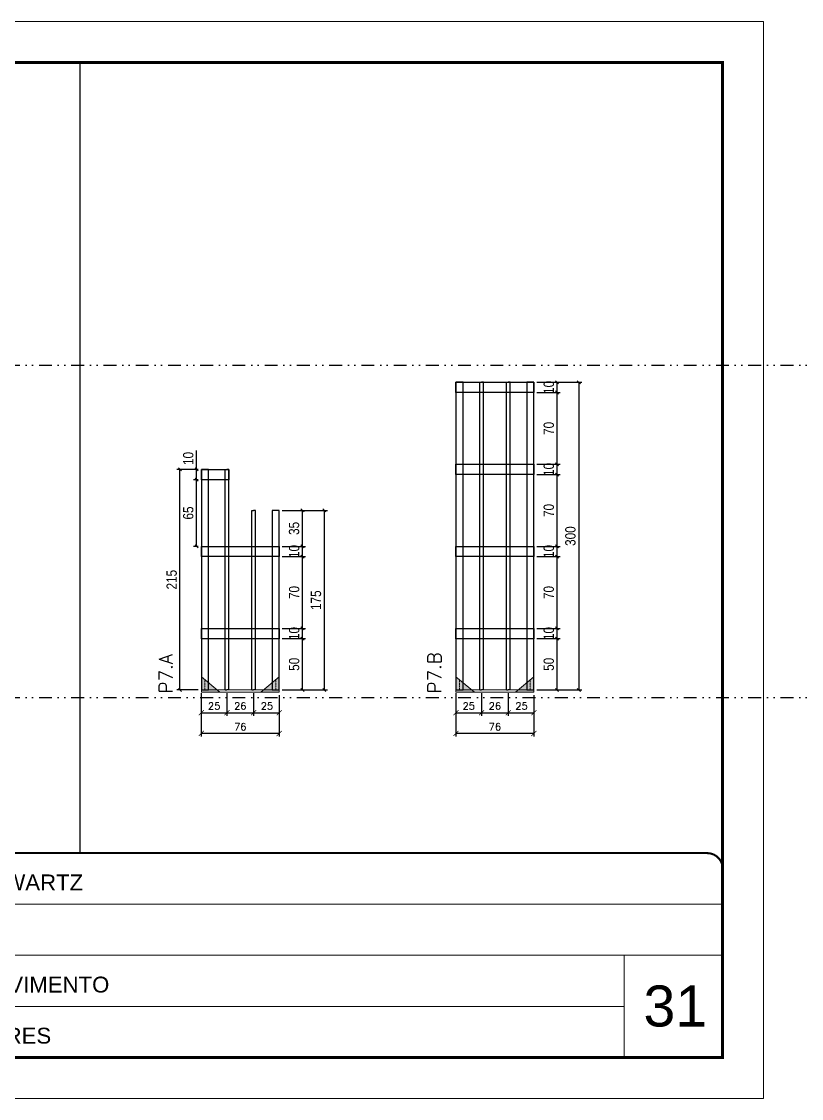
# Model space of a CAD drawing. Extents: x 13770 to 23315, y 867 to 16997.
# Drawn here: x 18344 to 19105, y 7758 to 8808 of the extents above; entities that cross this region are included whole.
import ezdxf

# ---------------------------------------------------------------- set-up
doc = ezdxf.new("R2010")
doc.units = 0
for name, pattern in [('CONTINUO', [0]), ('DASHED', [0.75, 0.5, -0.25]), ('DIVIDE2', [0.625, 0.25, -0.125, 0, -0.125, 0, -0.125]), ('HIDDEN', [0.375, 0.25, -0.125])]:
    doc.linetypes.add(name, pattern=pattern)
for name, color, linetype, lineweight in [('CARIMBO', 255, 'Continuous', 9), ('Folhas', 255, 'Continuous', 9), ('Madeira', 126, 'Continuous', 18), ('Sarr 2.2x7', 40, 'Continuous', 9), ('SARRAFO DE PRESSAO', 251, 'DASHED', 9), ('Texto Seção', 7, 'Continuous', 15)]:
    doc.layers.add(name, color=color, linetype=linetype, lineweight=lineweight)
for name, color, linetype in [('COTA', 241, 'Continuous'), ('Nível', 160, 'Continuous'), ('SARR_2.2x10', 60, 'Continuous'), ('SARR_3.5x7', 81, 'Continuous'), ('SARR_7x7', 40, 'Continuous'), ('Texto Nível', 251, 'Continuous')]:
    doc.layers.add(name, color=color, linetype=linetype)
doc.styles.add('ARIAL', font='arial.ttf')
doc.styles.add('COTA TECNICA', font='techl___.ttf', dxfattribs={"height": 10})
doc.styles.add('REGUA-120', font='ROMANS.shx', dxfattribs={"height": 15})
doc.styles.add('ROMANS', font='romans.shx')
doc.styles.add('Tecnologia', font='')
doc.styles.get('Tecnologia').set_extended_font_data('Forgotten Futurist')
doc.dimstyles.new('Cota Paínel', dxfattribs={"dimtxt": 7, "dimasz": 5, "dimexe": 3, "dimexo": 3, "dimgap": 3, "dimtad": 1, "dimdec": 1, "dimzin": 12, "dimdsep": 46, "dimtxsty": 'ROMANS', "dimblk": 'ARCHTICK', "dimcen": 0, "dimclrd": 4, "dimclre": 4, "dimclrt": 1, "dimadec": 1, "dimazin": 3, "dimtfac": 1, "dimtdec": 1, "dimtmove": 0, "dimatfit": 3, "dimldrblk": 'OBLIQUE', "dimfxl": 1, "dimtolj": 1, "dimtzin": 12, "dimarcsym": 0})
doc.dimstyles.new('PAINEL', dxfattribs={"dimtxt": 10, "dimasz": 3, "dimexe": 3, "dimexo": 3, "dimgap": 3, "dimtad": 1, "dimdec": 1, "dimzin": 12, "dimdsep": 46, "dimtxsty": 'COTA TECNICA', "dimblk1": 'OBLIQUE', "dimblk2": 'OBLIQUE', "dimsah": 1, "dimcen": 0.9, "dimclrd": 4, "dimclre": 4, "dimclrt": 240, "dimadec": 1, "dimazin": 3, "dimtfac": 1, "dimtdec": 1, "dimtmove": 0, "dimatfit": 3, "dimfxl": 1, "dimtolj": 1, "dimtzin": 12, "dimarcsym": 0})

# ---------------------------------------------------------------- blocks, each defined once
blk = doc.blocks.new('9999999999')
at = {"color": 30, "linetype": 'CONTINUO'}
for p, q in [((98564.6, 34230.2), (98564.6, 34429.4)), ((98564.6, 34379.6), (99584, 34379.6)), ((98564.6, 34329.8), (99488, 34329.8)), ((99584, 34329.8), (99488, 34329.8)), ((99488, 34329.8), (99488, 34230.2)), ((98564.6, 34280), (99488, 34280))]:
    blk.add_line(p, q, dxfattribs=at)
at = {"color": 30, "linetype": 'CONTINUO', "const_width": 2}
blk.add_lwpolyline([(99584, 34230.2), (99584, 34414.4, 0.414214), (99569, 34429.4), (98229, 34429.4, 0.414214), (98214, 34414.4), (98214, 34245.2, 0.414214), (98229, 34230.2), (99584, 34230.2)], format="xyb", dxfattribs=at)
at = {"layer": 'Folhas'}
blk.add_lwpolyline([(98139, 34190.2), (99624, 34190.2), (99624, 35240.2), (98139, 35240.2)], close=True, dxfattribs=at)
at = {"layer": 'Folhas', "color": 30, "const_width": 3}
blk.add_lwpolyline([(98214, 34230.2), (99584, 34230.2), (99584, 35200.2), (98214, 35200.2)], close=True, dxfattribs=at)
at = {"color": 7, "linetype": 'Continuous', "ltscale": 5, "style": 'ARIAL'}
for s, height, p in [('SCHWARTZ', 15.48, (98837.7, 34393.1)), ('GWT', 15.48, (98837.7, 34343.3)), ('2°PAVIMENTO', 15.483, (98837.7, 34293.5)), ('NOVA SISTEMAS CONSTRUTIVOS', 11.059, (98263.2, 34267.2)), ('PILARES', 15.48, (98837.7, 34243.7))]:
    blk.add_text(s, height=height, dxfattribs=at).set_placement(p)
at = {"layer": 'Folhas', "color": 7, "style": 'Tecnologia', "width": 1.5}
for s, p in [('CLIENTE:', (98573.7, 34397.2)), ('OBRA:', (98573.7, 34347.3)), ('PAVIMENTO:', (98573.7, 34297.5)), ('PROJETO:', (98573.7, 34247.7))]:
    blk.add_text(s, height=14, dxfattribs=at).set_placement(p)
blk = doc.blocks.new('_ArchTick')
at = {"color": 0, "linetype": 'ByBlock', "const_width": 0.15}
blk.add_lwpolyline([(-0.5, -0.5), (0.5, 0.5)], dxfattribs=at)
blk = doc.blocks.new('*D1066')
at = {"layer": 'COTA', "color": 4, "lineweight": -2, "transparency": 16777216}
for p, q in [((18519.5, 8138.6), (18519.5, 8111.4)), ((18595.5, 8138.6), (18595.5, 8111.4)), ((18595.5, 8114.4), (18519.5, 8114.4))]:
    blk.add_line(p, q, dxfattribs=at)
at = {"layer": 'Defpoints', "color": 0, "transparency": 16777216}
for p in [(18519.5, 8141.6), (18595.5, 8141.6), (18519.5, 8114.4)]:
    blk.add_point(p, dxfattribs=at)
at = {"layer": 'COTA', "color": 4, "lineweight": -2, "transparency": 16777216, "xscale": 5, "yscale": 5, "zscale": 5, "rotation": 180}
blk.add_blockref('_ArchTick', (18519.5, 8114.4), dxfattribs=at)
at = {"layer": 'COTA', "color": 4, "lineweight": -2, "transparency": 16777216, "xscale": 5, "yscale": 5, "zscale": 5}
blk.add_blockref('_ArchTick', (18595.5, 8114.4), dxfattribs=at)
at = {"layer": 'COTA', "color": 1, "transparency": 16777216, "insert": (18557.5, 8120.9), "char_height": 7, "attachment_point": 5, "style": 'ROMANS'}
blk.add_mtext('\\A1;76', dxfattribs=at)
blk = doc.blocks.new('_Oblique')
at = {"color": 0, "linetype": 'ByBlock', "lineweight": -2}
blk.add_line((-0.5, -0.5), (0.5, 0.5), dxfattribs=at)
blk = doc.blocks.new('*D1067')
at = {"layer": 'COTA', "color": 4, "lineweight": -2, "transparency": 16777216}
for p, q in [((18570.5, 8153.8), (18570.5, 8131.6)), ((18595.5, 8151.6), (18595.5, 8131.6)), ((18570.5, 8134.6), (18595.5, 8134.6))]:
    blk.add_line(p, q, dxfattribs=at)
at = {"layer": 'Defpoints', "color": 0, "transparency": 16777216}
for p in [(18570.5, 8156.8), (18595.5, 8154.6), (18595.5, 8134.6)]:
    blk.add_point(p, dxfattribs=at)
at = {"layer": 'COTA', "color": 4, "lineweight": -2, "transparency": 16777216, "xscale": 5, "yscale": 5, "zscale": 5, "rotation": 180}
blk.add_blockref('_ArchTick', (18570.5, 8134.6), dxfattribs=at)
at = {"layer": 'COTA', "color": 4, "lineweight": -2, "transparency": 16777216, "xscale": 5, "yscale": 5, "zscale": 5}
blk.add_blockref('_ArchTick', (18595.5, 8134.6), dxfattribs=at)
at = {"layer": 'COTA', "color": 1, "transparency": 16777216, "insert": (18583.5, 8141.1), "char_height": 7, "attachment_point": 5, "style": 'ROMANS'}
blk.add_mtext('\\A1;25', dxfattribs=at)
blk = doc.blocks.new('*D1068')
at = {"layer": 'COTA', "color": 4, "lineweight": -2, "transparency": 16777216}
for p, q in [((18519.5, 8153.8), (18519.5, 8131.6)), ((18544.5, 8153.8), (18544.5, 8131.6)), ((18519.5, 8134.6), (18544.5, 8134.6))]:
    blk.add_line(p, q, dxfattribs=at)
at = {"layer": 'Defpoints', "color": 0, "transparency": 16777216}
for p in [(18519.5, 8156.8), (18544.5, 8156.8), (18544.5, 8134.6)]:
    blk.add_point(p, dxfattribs=at)
at = {"layer": 'COTA', "color": 4, "lineweight": -2, "transparency": 16777216, "xscale": 5, "yscale": 5, "zscale": 5, "rotation": 180}
blk.add_blockref('_ArchTick', (18519.5, 8134.6), dxfattribs=at)
at = {"layer": 'COTA', "color": 4, "lineweight": -2, "transparency": 16777216, "xscale": 5, "yscale": 5, "zscale": 5}
blk.add_blockref('_ArchTick', (18544.5, 8134.6), dxfattribs=at)
at = {"layer": 'COTA', "color": 1, "transparency": 16777216, "insert": (18532, 8141.1), "char_height": 7, "attachment_point": 5, "style": 'ROMANS'}
blk.add_mtext('\\A1;25', dxfattribs=at)
blk = doc.blocks.new('*D1069')
at = {"layer": 'COTA', "color": 4, "lineweight": -2, "transparency": 16777216}
for p, q in [((18544.5, 8153.8), (18544.5, 8131.6)), ((18570.5, 8153.8), (18570.5, 8131.6)), ((18544.5, 8134.6), (18570.5, 8134.6))]:
    blk.add_line(p, q, dxfattribs=at)
at = {"layer": 'Defpoints', "color": 0, "transparency": 16777216}
for p in [(18544.5, 8156.8), (18570.5, 8156.8), (18570.5, 8134.6)]:
    blk.add_point(p, dxfattribs=at)
at = {"layer": 'COTA', "color": 4, "lineweight": -2, "transparency": 16777216, "xscale": 5, "yscale": 5, "zscale": 5, "rotation": 180}
blk.add_blockref('_ArchTick', (18544.5, 8134.6), dxfattribs=at)
at = {"layer": 'COTA', "color": 4, "lineweight": -2, "transparency": 16777216, "xscale": 5, "yscale": 5, "zscale": 5}
blk.add_blockref('_ArchTick', (18570.5, 8134.6), dxfattribs=at)
at = {"layer": 'COTA', "color": 1, "transparency": 16777216, "insert": (18557.5, 8141.1), "char_height": 7, "attachment_point": 5, "style": 'ROMANS'}
blk.add_mtext('\\A1;26', dxfattribs=at)
blk = doc.blocks.new('*D1070')
at = {"layer": 'COTA', "color": 4, "lineweight": -2, "transparency": 16777216}
for p, q in [((18598.5, 8206.8), (18621.2, 8206.8)), ((18618.2, 8156.8), (18618.2, 8206.8)), ((18598.5, 8156.8), (18621.2, 8156.8))]:
    blk.add_line(p, q, dxfattribs=at)
at = {"layer": 'Defpoints', "color": 0, "transparency": 16777216}
for p in [(18595.5, 8206.8), (18618.2, 8206.8), (18595.5, 8156.8)]:
    blk.add_point(p, dxfattribs=at)
at = {"layer": 'COTA', "color": 4, "lineweight": -2, "transparency": 16777216, "xscale": 3, "yscale": 3, "zscale": 3}
for p, rotation in [((18618.2, 8206.8), 90), ((18618.2, 8156.8), 270)]:
    blk.add_blockref('_Oblique', p, dxfattribs=dict(at, rotation=rotation))
at = {"layer": 'COTA', "color": 240, "transparency": 16777216, "insert": (18610.1, 8181.8), "char_height": 10, "attachment_point": 5, "rotation": 90, "style": 'COTA TECNICA'}
blk.add_mtext('\\A1;50', dxfattribs=at)
blk = doc.blocks.new('*D1071')
at = {"layer": 'COTA', "color": 4, "lineweight": -2, "transparency": 16777216}
for p, q in [((18598.5, 8216.8), (18621.2, 8216.8)), ((18618.2, 8206.8), (18618.2, 8216.8)), ((18598.5, 8206.8), (18621.2, 8206.8))]:
    blk.add_line(p, q, dxfattribs=at)
at = {"layer": 'Defpoints', "color": 0, "transparency": 16777216}
for p in [(18595.5, 8216.8), (18618.2, 8216.8), (18595.5, 8206.8)]:
    blk.add_point(p, dxfattribs=at)
at = {"layer": 'COTA', "color": 4, "lineweight": -2, "transparency": 16777216, "xscale": 3, "yscale": 3, "zscale": 3}
for p, rotation in [((18618.2, 8216.8), 90), ((18618.2, 8206.8), 270)]:
    blk.add_blockref('_Oblique', p, dxfattribs=dict(at, rotation=rotation))
at = {"layer": 'COTA', "color": 240, "transparency": 16777216, "insert": (18610.1, 8211.8), "char_height": 10, "attachment_point": 5, "rotation": 90, "style": 'COTA TECNICA'}
blk.add_mtext('\\A1;10', dxfattribs=at)
blk = doc.blocks.new('*D1072')
at = {"layer": 'COTA', "color": 4, "lineweight": -2, "transparency": 16777216}
for p, q in [((18598.5, 8286.8), (18621.2, 8286.8)), ((18618.2, 8216.8), (18618.2, 8286.8)), ((18598.5, 8216.8), (18621.2, 8216.8))]:
    blk.add_line(p, q, dxfattribs=at)
at = {"layer": 'Defpoints', "color": 0, "transparency": 16777216}
for p in [(18595.5, 8286.8), (18618.2, 8286.8), (18595.5, 8216.8)]:
    blk.add_point(p, dxfattribs=at)
at = {"layer": 'COTA', "color": 4, "lineweight": -2, "transparency": 16777216, "xscale": 3, "yscale": 3, "zscale": 3}
for p, rotation in [((18618.2, 8286.8), 90), ((18618.2, 8216.8), 270)]:
    blk.add_blockref('_Oblique', p, dxfattribs=dict(at, rotation=rotation))
at = {"layer": 'COTA', "color": 240, "transparency": 16777216, "insert": (18610.1, 8251.8), "char_height": 10, "attachment_point": 5, "rotation": 90, "style": 'COTA TECNICA'}
blk.add_mtext('\\A1;70', dxfattribs=at)
blk = doc.blocks.new('*D1073')
at = {"layer": 'COTA', "color": 4, "lineweight": -2, "transparency": 16777216}
for p, q in [((18598.5, 8296.8), (18621.2, 8296.8)), ((18618.2, 8286.8), (18618.2, 8296.8)), ((18598.5, 8286.8), (18621.2, 8286.8))]:
    blk.add_line(p, q, dxfattribs=at)
at = {"layer": 'Defpoints', "color": 0, "transparency": 16777216}
for p in [(18595.5, 8296.8), (18618.2, 8296.8), (18595.5, 8286.8)]:
    blk.add_point(p, dxfattribs=at)
at = {"layer": 'COTA', "color": 4, "lineweight": -2, "transparency": 16777216, "xscale": 3, "yscale": 3, "zscale": 3}
for p, rotation in [((18618.2, 8296.8), 90), ((18618.2, 8286.8), 270)]:
    blk.add_blockref('_Oblique', p, dxfattribs=dict(at, rotation=rotation))
at = {"layer": 'COTA', "color": 240, "transparency": 16777216, "insert": (18610.1, 8291.8), "char_height": 10, "attachment_point": 5, "rotation": 90, "style": 'COTA TECNICA'}
blk.add_mtext('\\A1;10', dxfattribs=at)
blk = doc.blocks.new('*D1076')
at = {"layer": 'COTA', "color": 4, "lineweight": -2, "transparency": 16777216}
for p, q in [((18598.5, 8331.8), (18642.5, 8331.8)), ((18639.5, 8331.8), (18639.5, 8156.8)), ((18598.5, 8156.8), (18642.5, 8156.8))]:
    blk.add_line(p, q, dxfattribs=at)
at = {"layer": 'Defpoints', "color": 0, "transparency": 16777216}
for p in [(18595.5, 8331.8), (18595.5, 8156.8), (18639.5, 8156.8)]:
    blk.add_point(p, dxfattribs=at)
at = {"layer": 'COTA', "color": 4, "lineweight": -2, "transparency": 16777216, "xscale": 3, "yscale": 3, "zscale": 3}
for p, rotation in [((18639.5, 8331.8), 90), ((18639.5, 8156.8), 270)]:
    blk.add_blockref('_Oblique', p, dxfattribs=dict(at, rotation=rotation))
at = {"layer": 'COTA', "color": 240, "transparency": 16777216, "insert": (18631.4, 8244.3), "char_height": 10, "attachment_point": 5, "rotation": 90, "style": 'COTA TECNICA'}
blk.add_mtext('\\A1;175', dxfattribs=at)
blk = doc.blocks.new('*D1077')
at = {"layer": 'COTA', "color": 4, "lineweight": -2, "transparency": 16777216}
for p, q in [((18516.5, 8371.8), (18495.7, 8371.8)), ((18498.7, 8156.8), (18498.7, 8371.8)), ((18516.5, 8156.8), (18495.7, 8156.8))]:
    blk.add_line(p, q, dxfattribs=at)
at = {"layer": 'Defpoints', "color": 0, "transparency": 16777216}
for p in [(18498.7, 8371.8), (18519.5, 8371.8), (18519.5, 8156.8)]:
    blk.add_point(p, dxfattribs=at)
at = {"layer": 'COTA', "color": 4, "lineweight": -2, "transparency": 16777216, "xscale": 3, "yscale": 3, "zscale": 3}
for p, rotation in [((18498.7, 8371.8), 90), ((18498.7, 8156.8), 270)]:
    blk.add_blockref('_Oblique', p, dxfattribs=dict(at, rotation=rotation))
at = {"layer": 'COTA', "color": 240, "transparency": 16777216, "insert": (18490.6, 8264.3), "char_height": 10, "attachment_point": 5, "rotation": 90, "style": 'COTA TECNICA'}
blk.add_mtext('\\A1;215', dxfattribs=at)
blk = doc.blocks.new('*D1080')
at = {"layer": 'COTA', "color": 4, "lineweight": -2, "transparency": 16777216}
for p, q in [((18516.5, 8361.8), (18511.9, 8361.8)), ((18514.9, 8296.8), (18514.9, 8361.8)), ((18516.5, 8296.8), (18511.9, 8296.8))]:
    blk.add_line(p, q, dxfattribs=at)
at = {"layer": 'Defpoints', "color": 0, "transparency": 16777216}
for p in [(18514.9, 8361.8), (18519.5, 8361.8), (18519.5, 8296.8)]:
    blk.add_point(p, dxfattribs=at)
at = {"layer": 'COTA', "color": 4, "lineweight": -2, "transparency": 16777216, "xscale": 3, "yscale": 3, "zscale": 3}
for p, rotation in [((18514.9, 8361.8), 90), ((18514.9, 8296.8), 270)]:
    blk.add_blockref('_Oblique', p, dxfattribs=dict(at, rotation=rotation))
at = {"layer": 'COTA', "color": 240, "transparency": 16777216, "insert": (18506.8, 8329.3), "char_height": 10, "attachment_point": 5, "rotation": 90, "style": 'COTA TECNICA'}
blk.add_mtext('\\A1;65', dxfattribs=at)
blk = doc.blocks.new('*D1081')
at = {"layer": 'COTA', "color": 4, "lineweight": -2, "transparency": 16777216}
for p, q in [((18514.9, 8371.8), (18514.9, 8390.2)), ((18516.5, 8371.8), (18511.9, 8371.8)), ((18514.9, 8361.8), (18514.9, 8371.8)), ((18516.5, 8361.8), (18511.9, 8361.8))]:
    blk.add_line(p, q, dxfattribs=at)
at = {"layer": 'Defpoints', "color": 0, "transparency": 16777216}
for p in [(18514.9, 8371.8), (18519.5, 8371.8), (18519.5, 8361.8)]:
    blk.add_point(p, dxfattribs=at)
at = {"layer": 'COTA', "color": 4, "lineweight": -2, "transparency": 16777216, "xscale": 3, "yscale": 3, "zscale": 3}
for p, rotation in [((18514.9, 8371.8), 90), ((18514.9, 8361.8), 270)]:
    blk.add_blockref('_Oblique', p, dxfattribs=dict(at, rotation=rotation))
at = {"layer": 'COTA', "color": 240, "transparency": 16777216, "insert": (18506.8, 8382.5), "char_height": 10, "attachment_point": 5, "rotation": 90, "style": 'COTA TECNICA'}
blk.add_mtext('\\A1;10', dxfattribs=at)
blk = doc.blocks.new('*D1082')
at = {"layer": 'COTA', "color": 4, "lineweight": -2, "transparency": 16777216}
for p, q in [((18598.5, 8331.8), (18621.2, 8331.8)), ((18618.2, 8296.8), (18618.2, 8331.8)), ((18598.5, 8296.8), (18621.2, 8296.8))]:
    blk.add_line(p, q, dxfattribs=at)
at = {"layer": 'Defpoints', "color": 0, "transparency": 16777216}
for p in [(18595.5, 8331.8), (18618.2, 8331.8), (18595.5, 8296.8)]:
    blk.add_point(p, dxfattribs=at)
at = {"layer": 'COTA', "color": 4, "lineweight": -2, "transparency": 16777216, "xscale": 3, "yscale": 3, "zscale": 3}
for p, rotation in [((18618.2, 8331.8), 90), ((18618.2, 8296.8), 270)]:
    blk.add_blockref('_Oblique', p, dxfattribs=dict(at, rotation=rotation))
at = {"layer": 'COTA', "color": 240, "transparency": 16777216, "insert": (18610, 8314.3), "char_height": 10, "attachment_point": 5, "rotation": 90, "style": 'COTA TECNICA'}
blk.add_mtext('\\A1;35', dxfattribs=at)
blk = doc.blocks.new('*D1083')
at = {"layer": 'COTA', "color": 4, "lineweight": -2, "transparency": 16777216}
for p, q in [((18767.9, 8138.6), (18767.9, 8111.4)), ((18843.9, 8138.6), (18843.9, 8111.4)), ((18843.9, 8114.4), (18767.9, 8114.4))]:
    blk.add_line(p, q, dxfattribs=at)
at = {"layer": 'Defpoints', "color": 0, "transparency": 16777216}
for p in [(18767.9, 8141.6), (18843.9, 8141.6), (18767.9, 8114.4)]:
    blk.add_point(p, dxfattribs=at)
at = {"layer": 'COTA', "color": 4, "lineweight": -2, "transparency": 16777216, "xscale": 5, "yscale": 5, "zscale": 5, "rotation": 180}
blk.add_blockref('_ArchTick', (18767.9, 8114.4), dxfattribs=at)
at = {"layer": 'COTA', "color": 4, "lineweight": -2, "transparency": 16777216, "xscale": 5, "yscale": 5, "zscale": 5}
blk.add_blockref('_ArchTick', (18843.9, 8114.4), dxfattribs=at)
at = {"layer": 'COTA', "color": 1, "transparency": 16777216, "insert": (18805.9, 8120.9), "char_height": 7, "attachment_point": 5, "style": 'ROMANS'}
blk.add_mtext('\\A1;76', dxfattribs=at)
blk = doc.blocks.new('*D1084')
at = {"layer": 'COTA', "color": 4, "lineweight": -2, "transparency": 16777216}
for p, q in [((18818.9, 8153.8), (18818.9, 8131.6)), ((18843.9, 8151.6), (18843.9, 8131.6)), ((18818.9, 8134.6), (18843.9, 8134.6))]:
    blk.add_line(p, q, dxfattribs=at)
at = {"layer": 'Defpoints', "color": 0, "transparency": 16777216}
for p in [(18818.9, 8156.8), (18843.9, 8154.6), (18843.9, 8134.6)]:
    blk.add_point(p, dxfattribs=at)
at = {"layer": 'COTA', "color": 4, "lineweight": -2, "transparency": 16777216, "xscale": 5, "yscale": 5, "zscale": 5, "rotation": 180}
blk.add_blockref('_ArchTick', (18818.9, 8134.6), dxfattribs=at)
at = {"layer": 'COTA', "color": 4, "lineweight": -2, "transparency": 16777216, "xscale": 5, "yscale": 5, "zscale": 5}
blk.add_blockref('_ArchTick', (18843.9, 8134.6), dxfattribs=at)
at = {"layer": 'COTA', "color": 1, "transparency": 16777216, "insert": (18831.9, 8141.1), "char_height": 7, "attachment_point": 5, "style": 'ROMANS'}
blk.add_mtext('\\A1;25', dxfattribs=at)
blk = doc.blocks.new('*D1085')
at = {"layer": 'COTA', "color": 4, "lineweight": -2, "transparency": 16777216}
for p, q in [((18767.9, 8153.8), (18767.9, 8131.6)), ((18792.9, 8153.8), (18792.9, 8131.6)), ((18767.9, 8134.6), (18792.9, 8134.6))]:
    blk.add_line(p, q, dxfattribs=at)
at = {"layer": 'Defpoints', "color": 0, "transparency": 16777216}
for p in [(18767.9, 8156.8), (18792.9, 8156.8), (18792.9, 8134.6)]:
    blk.add_point(p, dxfattribs=at)
at = {"layer": 'COTA', "color": 4, "lineweight": -2, "transparency": 16777216, "xscale": 5, "yscale": 5, "zscale": 5, "rotation": 180}
blk.add_blockref('_ArchTick', (18767.9, 8134.6), dxfattribs=at)
at = {"layer": 'COTA', "color": 4, "lineweight": -2, "transparency": 16777216, "xscale": 5, "yscale": 5, "zscale": 5}
blk.add_blockref('_ArchTick', (18792.9, 8134.6), dxfattribs=at)
at = {"layer": 'COTA', "color": 1, "transparency": 16777216, "insert": (18780.4, 8141.1), "char_height": 7, "attachment_point": 5, "style": 'ROMANS'}
blk.add_mtext('\\A1;25', dxfattribs=at)
blk = doc.blocks.new('*D1086')
at = {"layer": 'COTA', "color": 4, "lineweight": -2, "transparency": 16777216}
for p, q in [((18792.9, 8153.8), (18792.9, 8131.6)), ((18818.9, 8153.8), (18818.9, 8131.6)), ((18792.9, 8134.6), (18818.9, 8134.6))]:
    blk.add_line(p, q, dxfattribs=at)
at = {"layer": 'Defpoints', "color": 0, "transparency": 16777216}
for p in [(18792.9, 8156.8), (18818.9, 8156.8), (18818.9, 8134.6)]:
    blk.add_point(p, dxfattribs=at)
at = {"layer": 'COTA', "color": 4, "lineweight": -2, "transparency": 16777216, "xscale": 5, "yscale": 5, "zscale": 5, "rotation": 180}
blk.add_blockref('_ArchTick', (18792.9, 8134.6), dxfattribs=at)
at = {"layer": 'COTA', "color": 4, "lineweight": -2, "transparency": 16777216, "xscale": 5, "yscale": 5, "zscale": 5}
blk.add_blockref('_ArchTick', (18818.9, 8134.6), dxfattribs=at)
at = {"layer": 'COTA', "color": 1, "transparency": 16777216, "insert": (18805.9, 8141.1), "char_height": 7, "attachment_point": 5, "style": 'ROMANS'}
blk.add_mtext('\\A1;26', dxfattribs=at)
blk = doc.blocks.new('*D1087')
at = {"layer": 'COTA', "color": 4, "lineweight": -2, "transparency": 16777216}
for p, q in [((18846.9, 8206.8), (18869.6, 8206.8)), ((18866.6, 8156.8), (18866.6, 8206.8)), ((18846.9, 8156.8), (18869.6, 8156.8))]:
    blk.add_line(p, q, dxfattribs=at)
at = {"layer": 'Defpoints', "color": 0, "transparency": 16777216}
for p in [(18843.9, 8206.8), (18866.6, 8206.8), (18843.9, 8156.8)]:
    blk.add_point(p, dxfattribs=at)
at = {"layer": 'COTA', "color": 4, "lineweight": -2, "transparency": 16777216, "xscale": 3, "yscale": 3, "zscale": 3}
for p, rotation in [((18866.6, 8206.8), 90), ((18866.6, 8156.8), 270)]:
    blk.add_blockref('_Oblique', p, dxfattribs=dict(at, rotation=rotation))
at = {"layer": 'COTA', "color": 240, "transparency": 16777216, "insert": (18858.5, 8181.8), "char_height": 10, "attachment_point": 5, "rotation": 90, "style": 'COTA TECNICA'}
blk.add_mtext('\\A1;50', dxfattribs=at)
blk = doc.blocks.new('*D1088')
at = {"layer": 'COTA', "color": 4, "lineweight": -2, "transparency": 16777216}
for p, q in [((18846.9, 8216.8), (18869.6, 8216.8)), ((18866.6, 8206.8), (18866.6, 8216.8)), ((18846.9, 8206.8), (18869.6, 8206.8))]:
    blk.add_line(p, q, dxfattribs=at)
at = {"layer": 'Defpoints', "color": 0, "transparency": 16777216}
for p in [(18843.9, 8216.8), (18866.6, 8216.8), (18843.9, 8206.8)]:
    blk.add_point(p, dxfattribs=at)
at = {"layer": 'COTA', "color": 4, "lineweight": -2, "transparency": 16777216, "xscale": 3, "yscale": 3, "zscale": 3}
for p, rotation in [((18866.6, 8216.8), 90), ((18866.6, 8206.8), 270)]:
    blk.add_blockref('_Oblique', p, dxfattribs=dict(at, rotation=rotation))
at = {"layer": 'COTA', "color": 240, "transparency": 16777216, "insert": (18858.5, 8211.8), "char_height": 10, "attachment_point": 5, "rotation": 90, "style": 'COTA TECNICA'}
blk.add_mtext('\\A1;10', dxfattribs=at)
blk = doc.blocks.new('*D1089')
at = {"layer": 'COTA', "color": 4, "lineweight": -2, "transparency": 16777216}
for p, q in [((18846.9, 8286.8), (18869.6, 8286.8)), ((18866.6, 8216.8), (18866.6, 8286.8)), ((18846.9, 8216.8), (18869.6, 8216.8))]:
    blk.add_line(p, q, dxfattribs=at)
at = {"layer": 'Defpoints', "color": 0, "transparency": 16777216}
for p in [(18843.9, 8286.8), (18866.6, 8286.8), (18843.9, 8216.8)]:
    blk.add_point(p, dxfattribs=at)
at = {"layer": 'COTA', "color": 4, "lineweight": -2, "transparency": 16777216, "xscale": 3, "yscale": 3, "zscale": 3}
for p, rotation in [((18866.6, 8286.8), 90), ((18866.6, 8216.8), 270)]:
    blk.add_blockref('_Oblique', p, dxfattribs=dict(at, rotation=rotation))
at = {"layer": 'COTA', "color": 240, "transparency": 16777216, "insert": (18858.5, 8251.8), "char_height": 10, "attachment_point": 5, "rotation": 90, "style": 'COTA TECNICA'}
blk.add_mtext('\\A1;70', dxfattribs=at)
blk = doc.blocks.new('*D1090')
at = {"layer": 'COTA', "color": 4, "lineweight": -2, "transparency": 16777216}
for p, q in [((18846.9, 8296.8), (18869.6, 8296.8)), ((18866.6, 8286.8), (18866.6, 8296.8)), ((18846.9, 8286.8), (18869.6, 8286.8))]:
    blk.add_line(p, q, dxfattribs=at)
at = {"layer": 'Defpoints', "color": 0, "transparency": 16777216}
for p in [(18843.9, 8296.8), (18866.6, 8296.8), (18843.9, 8286.8)]:
    blk.add_point(p, dxfattribs=at)
at = {"layer": 'COTA', "color": 4, "lineweight": -2, "transparency": 16777216, "xscale": 3, "yscale": 3, "zscale": 3}
for p, rotation in [((18866.6, 8296.8), 90), ((18866.6, 8286.8), 270)]:
    blk.add_blockref('_Oblique', p, dxfattribs=dict(at, rotation=rotation))
at = {"layer": 'COTA', "color": 240, "transparency": 16777216, "insert": (18858.5, 8291.8), "char_height": 10, "attachment_point": 5, "rotation": 90, "style": 'COTA TECNICA'}
blk.add_mtext('\\A1;10', dxfattribs=at)
blk = doc.blocks.new('*D1094')
at = {"layer": 'COTA', "color": 4, "lineweight": -2, "transparency": 16777216}
for p, q in [((18846.9, 8456.8), (18890.8, 8456.8)), ((18887.8, 8456.8), (18887.8, 8156.8)), ((18846.9, 8156.8), (18890.8, 8156.8))]:
    blk.add_line(p, q, dxfattribs=at)
at = {"layer": 'Defpoints', "color": 0, "transparency": 16777216}
for p in [(18843.9, 8456.8), (18843.9, 8156.8), (18887.8, 8156.8)]:
    blk.add_point(p, dxfattribs=at)
at = {"layer": 'COTA', "color": 4, "lineweight": -2, "transparency": 16777216, "xscale": 3, "yscale": 3, "zscale": 3}
for p, rotation in [((18887.8, 8456.8), 90), ((18887.8, 8156.8), 270)]:
    blk.add_blockref('_Oblique', p, dxfattribs=dict(at, rotation=rotation))
at = {"layer": 'COTA', "color": 240, "transparency": 16777216, "insert": (18879.6, 8306.8), "char_height": 10, "attachment_point": 5, "rotation": 90, "style": 'COTA TECNICA'}
blk.add_mtext('\\A1;300', dxfattribs=at)
blk = doc.blocks.new('*D1096')
at = {"layer": 'COTA', "color": 4, "lineweight": -2, "transparency": 16777216}
for p, q in [((18846.9, 8366.8), (18869.6, 8366.8)), ((18866.6, 8296.8), (18866.6, 8366.8)), ((18846.9, 8296.8), (18869.6, 8296.8))]:
    blk.add_line(p, q, dxfattribs=at)
at = {"layer": 'Defpoints', "color": 0, "transparency": 16777216}
for p in [(18843.9, 8366.8), (18866.6, 8366.8), (18843.9, 8296.8)]:
    blk.add_point(p, dxfattribs=at)
at = {"layer": 'COTA', "color": 4, "lineweight": -2, "transparency": 16777216, "xscale": 3, "yscale": 3, "zscale": 3}
for p, rotation in [((18866.6, 8366.8), 90), ((18866.6, 8296.8), 270)]:
    blk.add_blockref('_Oblique', p, dxfattribs=dict(at, rotation=rotation))
at = {"layer": 'COTA', "color": 240, "transparency": 16777216, "insert": (18858.5, 8331.8), "char_height": 10, "attachment_point": 5, "rotation": 90, "style": 'COTA TECNICA'}
blk.add_mtext('\\A1;70', dxfattribs=at)
blk = doc.blocks.new('*D1097')
at = {"layer": 'COTA', "color": 4, "lineweight": -2, "transparency": 16777216}
for p, q in [((18846.9, 8376.8), (18869.6, 8376.8)), ((18866.6, 8366.8), (18866.6, 8376.8)), ((18846.9, 8366.8), (18869.6, 8366.8))]:
    blk.add_line(p, q, dxfattribs=at)
at = {"layer": 'Defpoints', "color": 0, "transparency": 16777216}
for p in [(18843.9, 8376.8), (18866.6, 8376.8), (18843.9, 8366.8)]:
    blk.add_point(p, dxfattribs=at)
at = {"layer": 'COTA', "color": 4, "lineweight": -2, "transparency": 16777216, "xscale": 3, "yscale": 3, "zscale": 3}
for p, rotation in [((18866.6, 8376.8), 90), ((18866.6, 8366.8), 270)]:
    blk.add_blockref('_Oblique', p, dxfattribs=dict(at, rotation=rotation))
at = {"layer": 'COTA', "color": 240, "transparency": 16777216, "insert": (18858.5, 8371.8), "char_height": 10, "attachment_point": 5, "rotation": 90, "style": 'COTA TECNICA'}
blk.add_mtext('\\A1;10', dxfattribs=at)
blk = doc.blocks.new('*D1098')
at = {"layer": 'COTA', "color": 4, "lineweight": -2, "transparency": 16777216}
for p, q in [((18846.9, 8446.8), (18869.6, 8446.8)), ((18866.6, 8376.8), (18866.6, 8446.8)), ((18846.9, 8376.8), (18869.6, 8376.8))]:
    blk.add_line(p, q, dxfattribs=at)
at = {"layer": 'Defpoints', "color": 0, "transparency": 16777216}
for p in [(18843.9, 8446.8), (18866.6, 8446.8), (18843.9, 8376.8)]:
    blk.add_point(p, dxfattribs=at)
at = {"layer": 'COTA', "color": 4, "lineweight": -2, "transparency": 16777216, "xscale": 3, "yscale": 3, "zscale": 3}
for p, rotation in [((18866.6, 8446.8), 90), ((18866.6, 8376.8), 270)]:
    blk.add_blockref('_Oblique', p, dxfattribs=dict(at, rotation=rotation))
at = {"layer": 'COTA', "color": 240, "transparency": 16777216, "insert": (18858.5, 8411.8), "char_height": 10, "attachment_point": 5, "rotation": 90, "style": 'COTA TECNICA'}
blk.add_mtext('\\A1;70', dxfattribs=at)
blk = doc.blocks.new('*D1099')
at = {"layer": 'COTA', "color": 4, "lineweight": -2, "transparency": 16777216}
for p, q in [((18846.9, 8456.8), (18869.6, 8456.8)), ((18866.6, 8446.8), (18866.6, 8456.8)), ((18846.9, 8446.8), (18869.6, 8446.8))]:
    blk.add_line(p, q, dxfattribs=at)
at = {"layer": 'Defpoints', "color": 0, "transparency": 16777216}
for p in [(18843.9, 8456.8), (18866.6, 8456.8), (18843.9, 8446.8)]:
    blk.add_point(p, dxfattribs=at)
at = {"layer": 'COTA', "color": 4, "lineweight": -2, "transparency": 16777216, "xscale": 3, "yscale": 3, "zscale": 3}
for p, rotation in [((18866.6, 8456.8), 90), ((18866.6, 8446.8), 270)]:
    blk.add_blockref('_Oblique', p, dxfattribs=dict(at, rotation=rotation))
at = {"layer": 'COTA', "color": 240, "transparency": 16777216, "insert": (18858.5, 8451.8), "char_height": 10, "attachment_point": 5, "rotation": 90, "style": 'COTA TECNICA'}
blk.add_mtext('\\A1;10', dxfattribs=at)

msp = doc.modelspace()

# ---------------------------------------------------------------- hatches: boundary and pattern name
at = {"layer": 'Madeira'}
h = msp.add_hatch(color=252, dxfattribs=at)
h.dxf.hatch_style = 2
h.paths.add_polyline_path([(18519.55, 8169.58), (18519.55, 8154.58), (18537.55, 8154.58)])
h = msp.add_hatch(color=252, dxfattribs=at)
h.dxf.hatch_style = 2
h.paths.add_polyline_path([(18595.55, 8169.58), (18595.55, 8154.58), (18577.55, 8154.58)])
h = msp.add_hatch(color=252, dxfattribs=at)
h.dxf.hatch_style = 2
h.paths.add_polyline_path([(18767.91, 8169.58), (18767.91, 8154.58), (18785.91, 8154.58)])
h = msp.add_hatch(color=252, dxfattribs=at)
h.dxf.hatch_style = 2
h.paths.add_polyline_path([(18843.91, 8169.58), (18843.91, 8154.58), (18825.91, 8154.58)])

# ---------------------------------------------------------------- linework, layer by layer
at = {"layer": 'Madeira', "color": 1, "linetype": 'HIDDEN'}
for p, q in [((18523.05, 8166.08), (18523.05, 8156.78)), ((18523.05, 8166.08), (18523.05, 8156.78)), ((18526.55, 8162.58), (18526.55, 8156.78)), ((18592.05, 8166.08), (18592.05, 8156.78)), ((18592.05, 8166.08), (18592.05, 8156.78)), ((18771.41, 8166.08), (18771.41, 8156.78)), ((18771.41, 8166.08), (18771.41, 8156.78)), ((18774.91, 8162.58), (18774.91, 8156.78)), ((18840.41, 8166.08), (18840.41, 8156.78)), ((18840.41, 8166.08), (18840.41, 8156.78)), ((18529.38, 8156.78), (18519.55, 8156.78)), ((18529.38, 8156.78), (18519.55, 8156.78)), ((18535.35, 8156.78), (18519.55, 8156.78)), ((18579.75, 8156.78), (18595.55, 8156.78)), ((18585.71, 8156.78), (18595.55, 8156.78)), ((18585.71, 8156.78), (18595.55, 8156.78)), ((18777.74, 8156.78), (18767.91, 8156.78)), ((18777.74, 8156.78), (18767.91, 8156.78)), ((18783.71, 8156.78), (18767.91, 8156.78)), ((18828.11, 8156.78), (18843.91, 8156.78)), ((18834.07, 8156.78), (18843.91, 8156.78)), ((18834.07, 8156.78), (18843.91, 8156.78))]:
    msp.add_line(p, q, dxfattribs=at)
at = {"layer": 'Madeira'}
for p, q in [((18519.55, 8156.78), (18519.55, 8154.58)), ((18519.55, 8156.78), (18519.55, 8154.58)), ((18519.55, 8156.78), (18519.55, 8154.58)), ((18767.91, 8156.78), (18767.91, 8154.58)), ((18767.91, 8156.78), (18767.91, 8154.58)), ((18767.91, 8156.78), (18767.91, 8154.58))]:
    msp.add_line(p, q, dxfattribs=at)
at = {"layer": 'Madeira', "color": 0}
for points in [[(18519.55, 8169.58), (18519.55, 8154.58), (18537.55, 8154.58), (18519.55, 8169.58)], [(18595.55, 8169.58), (18595.55, 8154.58), (18577.55, 8154.58), (18595.55, 8169.58)], [(18767.91, 8169.58), (18767.91, 8154.58), (18785.91, 8154.58), (18767.91, 8169.58)], [(18843.91, 8169.58), (18843.91, 8154.58), (18825.91, 8154.58), (18843.91, 8169.58)]]:
    msp.add_lwpolyline(points, dxfattribs=at)
at = {"layer": 'Nível', "color": 4, "linetype": 'DIVIDE2', "ltscale": 50}
for p, q in [((13769.54, 8473.58), (21112.79, 8473.58)), ((13769.54, 8149.58), (21112.79, 8149.58))]:
    msp.add_line(p, q, dxfattribs=at)
at = {"layer": 'Sarr 2.2x7'}
for points in [[(18595.55, 8156.78), (18519.55, 8156.78), (18519.55, 8154.58), (18595.55, 8154.58)], [(18843.91, 8156.78), (18767.91, 8156.78), (18767.91, 8154.58), (18843.91, 8154.58)]]:
    msp.add_lwpolyline(points, close=True, dxfattribs=at)
at = {"layer": 'SARR_2.2x10'}
for points in [[(18767.91, 8456.78), (18843.91, 8456.78), (18843.91, 8446.78), (18767.91, 8446.78)], [(18519.55, 8371.78), (18546.3, 8371.78), (18546.3, 8361.78), (18519.55, 8361.78)], [(18767.91, 8376.78), (18843.91, 8376.78), (18843.91, 8366.78), (18767.91, 8366.78)], [(18519.55, 8296.78), (18595.55, 8296.78), (18595.55, 8286.78), (18519.55, 8286.78)], [(18767.91, 8296.78), (18843.91, 8296.78), (18843.91, 8286.78), (18767.91, 8286.78)], [(18519.55, 8216.78), (18595.55, 8216.78), (18595.55, 8206.78), (18519.55, 8206.78)], [(18767.91, 8216.78), (18843.91, 8216.78), (18843.91, 8206.78), (18767.91, 8206.78)]]:
    msp.add_lwpolyline(points, close=True, dxfattribs=at)
at = {"layer": 'SARR_3.5x7'}
for p, q in [((18791.16, 8156.78), (18791.16, 8456.78)), ((18791.16, 8456.78), (18792.91, 8456.78)), ((18794.66, 8456.78), (18792.91, 8456.78)), ((18794.66, 8156.78), (18794.66, 8456.78)), ((18817.16, 8156.78), (18817.16, 8456.77)), ((18817.16, 8456.77), (18818.91, 8456.77)), ((18820.66, 8456.77), (18818.91, 8456.77)), ((18820.66, 8156.78), (18820.66, 8456.77)), ((18542.8, 8156.78), (18542.8, 8371.78)), ((18542.8, 8371.78), (18544.55, 8371.78)), ((18546.3, 8371.78), (18544.55, 8371.78)), ((18546.3, 8156.78), (18546.3, 8371.78)), ((18568.8, 8156.78), (18568.8, 8331.78)), ((18568.8, 8331.78), (18570.55, 8331.78)), ((18572.3, 8331.78), (18570.55, 8331.78)), ((18572.3, 8156.78), (18572.3, 8331.78)), ((18542.8, 8156.78), (18544.55, 8156.78)), ((18546.3, 8156.78), (18544.55, 8156.78)), ((18568.8, 8156.78), (18570.55, 8156.78)), ((18572.3, 8156.78), (18570.55, 8156.78)), ((18791.16, 8156.78), (18792.91, 8156.78)), ((18794.66, 8156.78), (18792.91, 8156.78)), ((18817.16, 8156.78), (18818.91, 8156.78)), ((18820.66, 8156.78), (18818.91, 8156.78))]:
    msp.add_line(p, q, dxfattribs=at)
at = {"layer": 'SARR_7x7'}
for points in [[(18767.91, 8156.78), (18774.91, 8156.78), (18774.91, 8456.78), (18767.91, 8456.78)], [(18836.91, 8156.78), (18843.91, 8156.78), (18843.91, 8456.77), (18836.91, 8456.77)], [(18519.55, 8156.78), (18526.55, 8156.78), (18526.55, 8371.78), (18519.55, 8371.78)], [(18588.55, 8156.78), (18595.55, 8156.78), (18595.55, 8331.78), (18588.55, 8331.78)]]:
    msp.add_lwpolyline(points, close=True, dxfattribs=at)
at = {"layer": 'Texto Nível'}
msp.add_line((18401.14, 8768.49), (18401.14, 7997.74), dxfattribs=at)

# ---------------------------------------------------------------- block references
at = {"layer": 'SARRAFO DE PRESSAO', "color": 6, "linetype": 'ByBlock'}
msp.add_blockref('9999999999', (-80555.98, -26431.71), dxfattribs=at)

# ---------------------------------------------------------------- texts
at = {"layer": 'CARIMBO', "style": 'ARIAL'}
msp.add_text('31', height=40, dxfattribs=at).set_placement((18950.86, 7828.64))
at = {"layer": 'Texto Seção', "style": 'REGUA-120'}
for s, p in [('P7.A', (18491.38, 8153.46)), ('P7.B', (18753.52, 8153.46))]:
    msp.add_text(s, height=13, rotation=90, dxfattribs=at).set_placement(p)

# ---------------------------------------------------------------- dimensions: what is measured, and where the dimension line sits
at = {"layer": 'COTA'}
for base, p1, p2, picture, middle in [((18866.61, 8456.78), (18843.91, 8446.78), (18843.91, 8456.78), '*D1099', (18866.61, 8451.78)), ((18866.61, 8376.78), (18843.91, 8366.78), (18843.91, 8376.78), '*D1097', (18866.61, 8371.78)), ((18618.25, 8296.78), (18595.55, 8286.78), (18595.55, 8296.78), '*D1073', (18618.25, 8291.78)), ((18866.61, 8296.78), (18843.91, 8286.78), (18843.91, 8296.78), '*D1090', (18866.61, 8291.78)), ((18618.25, 8216.78), (18595.55, 8206.78), (18595.55, 8216.78), '*D1071', (18618.25, 8211.78)), ((18866.61, 8216.78), (18843.91, 8206.78), (18843.91, 8216.78), '*D1088', (18866.61, 8211.78))]:
    dim = msp.add_linear_dim(base=base, p1=p1, p2=p2, angle=90, dimstyle='PAINEL', dxfattribs=at)
    dim.commit()
    dim.dimension.update_dxf_attribs({"geometry": picture, "text_midpoint": middle, "dimtype": 160})
for base, p1, p2, angle, dimstyle, picture, middle in [((18887.82, 8156.78), (18843.91, 8456.77), (18843.91, 8156.78), 90, 'PAINEL', '*D1094', (18879.6, 8306.78)), ((18866.61, 8446.78), (18843.91, 8376.78), (18843.91, 8446.78), 90, 'PAINEL', '*D1098', (18858.5, 8411.78)), ((18514.87, 8371.78), (18519.55, 8361.78), (18519.55, 8371.78), 90, 'PAINEL', '*D1081', (18506.77, 8382.49)), ((18498.69, 8371.78), (18519.55, 8156.78), (18519.55, 8371.78), 90, 'PAINEL', '*D1077', (18490.58, 8264.28)), ((18514.87, 8361.78), (18519.55, 8296.78), (18519.55, 8361.78), 90, 'PAINEL', '*D1080', (18506.77, 8329.28)), ((18866.61, 8366.78), (18843.91, 8296.78), (18843.91, 8366.78), 90, 'PAINEL', '*D1096', (18858.5, 8331.78)), ((18639.46, 8156.78), (18595.55, 8331.78), (18595.55, 8156.78), 90, 'PAINEL', '*D1076', (18631.35, 8244.28)), ((18618.25, 8331.78), (18595.55, 8296.78), (18595.55, 8331.78), 90, 'PAINEL', '*D1082', (18610.03, 8314.28)), ((18618.25, 8286.78), (18595.55, 8216.78), (18595.55, 8286.78), 90, 'PAINEL', '*D1072', (18610.14, 8251.78)), ((18866.61, 8286.78), (18843.91, 8216.78), (18843.91, 8286.78), 90, 'PAINEL', '*D1089', (18858.5, 8251.78)), ((18618.25, 8206.78), (18595.55, 8156.78), (18595.55, 8206.78), 90, 'PAINEL', '*D1070', (18610.14, 8181.78)), ((18866.61, 8206.78), (18843.91, 8156.78), (18843.91, 8206.78), 90, 'PAINEL', '*D1087', (18858.5, 8181.78)), ((18519.55, 8114.4), (18595.55, 8141.58), (18519.55, 8141.58), 180, 'Cota Paínel', '*D1066', (18557.55, 8120.9)), ((18767.91, 8114.4), (18843.91, 8141.58), (18767.91, 8141.58), 180, 'Cota Paínel', '*D1083', (18805.91, 8120.9))]:
    dim = msp.add_linear_dim(base=base, p1=p1, p2=p2, angle=angle, dimstyle=dimstyle, dxfattribs=at)
    dim.commit()
    dim.dimension.update_dxf_attribs({"geometry": picture, "text_midpoint": middle})
for base, p1, p2, picture, middle in [((18544.55, 8134.58), (18519.55, 8156.78), (18544.55, 8156.78), '*D1068', (18532.05, 8141.08)), ((18570.55, 8134.58), (18544.55, 8156.78), (18570.55, 8156.78), '*D1069', (18557.55, 8141.08)), ((18792.91, 8134.58), (18767.91, 8156.78), (18792.91, 8156.78), '*D1085', (18780.41, 8141.08)), ((18818.91, 8134.58), (18792.91, 8156.78), (18818.91, 8156.78), '*D1086', (18805.91, 8141.08))]:
    dim = msp.add_linear_dim(base=base, p1=p1, p2=p2, dimstyle='Cota Paínel', dxfattribs=at)
    dim.commit()
    dim.dimension.update_dxf_attribs({"geometry": picture, "text_midpoint": middle})
for base, p1, p2, picture, middle in [((18595.55, 8134.58), (18570.55, 8156.78), (18595.55, 8154.58), '*D1067', (18583.55, 8134.58)), ((18843.91, 8134.58), (18818.91, 8156.78), (18843.91, 8154.58), '*D1084', (18831.91, 8134.58))]:
    dim = msp.add_linear_dim(base=base, p1=p1, p2=p2, dimstyle='Cota Paínel', dxfattribs=at)
    dim.commit()
    dim.dimension.update_dxf_attribs({"geometry": picture, "text_midpoint": middle, "dimtype": 160})

doc.saveas('drawing.dxf')
